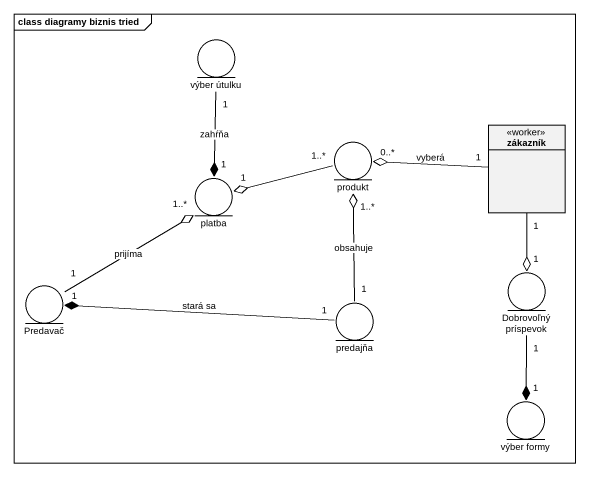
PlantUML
@startuml
mainframe class diagramy biznis tried
allowmixing
hide circle
hide empty members
entity "výber útulku" as výber_útulku
class zákazník <<worker>>
entity produkt
entity platba
entity Predavač
entity "Dobrovoľný príspevok" as Dobrovoľný_príspevok
entity predajňa
entity "výber formy" as výber_formy
výber_útulku "1" --* "1" platba : zahŕňa
zákazník "1" -left-o "0..*" produkt : vyberá
zákazník "1" --o "1" Dobrovoľný_príspevok
produkt "1..*" -left-o "1" platba
Predavač "1" -up-o "1..*" platba : prijíma
Dobrovoľný_príspevok "1" --* "1" výber_formy
predajňa "1" -up-o "1..*" produkt : obsahuje
predajňa "1" -left-* "1" Predavač : stará sa
@enduml
